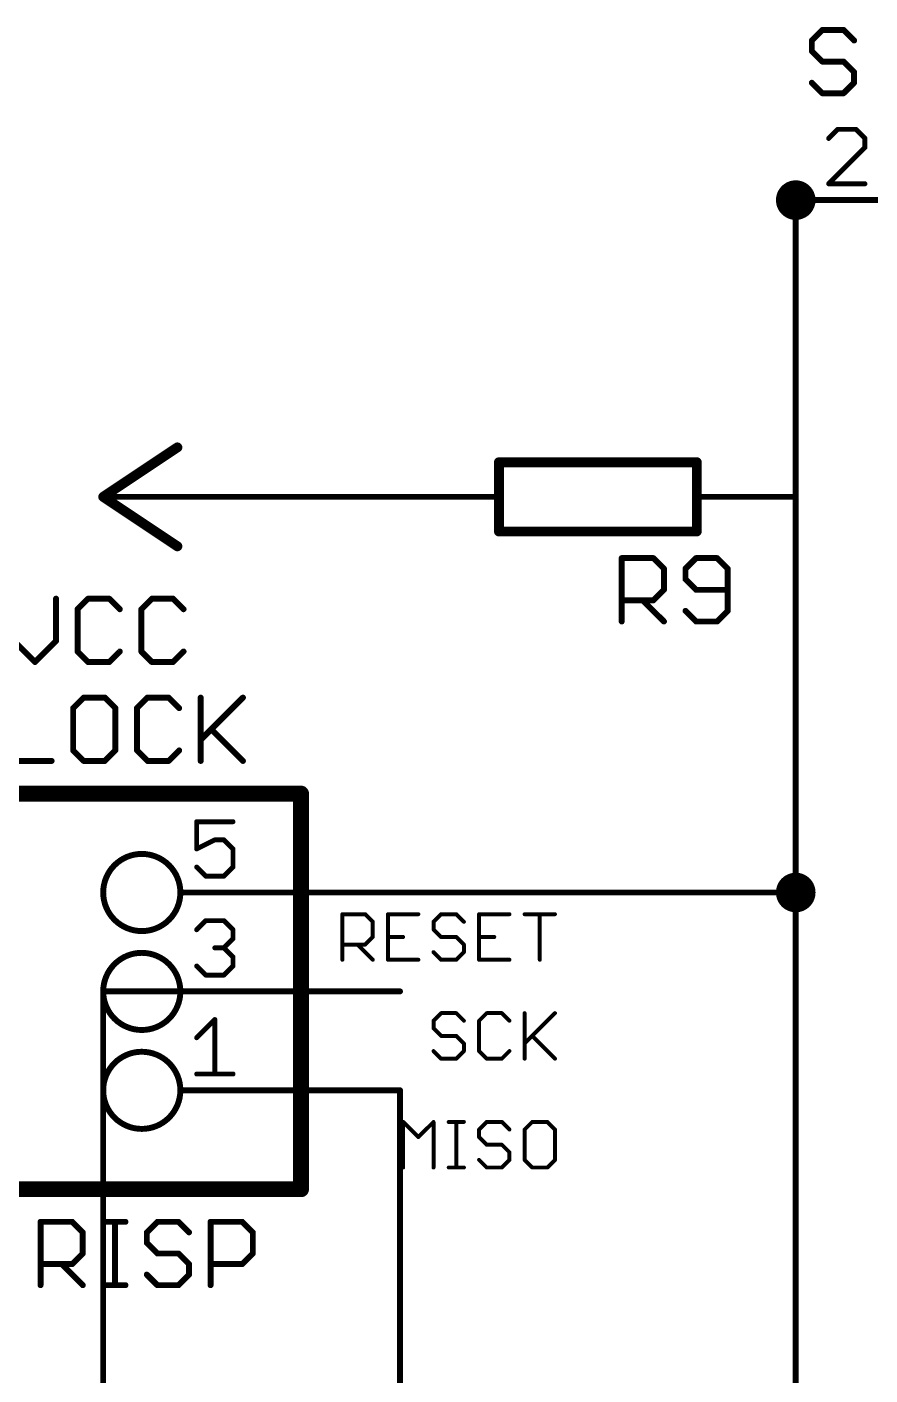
# Model space of a CAD drawing. Extents: x -12 to 175, y 0 to 78.
# Drawn here: x 15.82 to 37.47, y 43.49 to 78.11 of the extents above; entities that cross this region are included whole.
import ezdxf

# ---------------------------------------------------------------- set-up
doc = ezdxf.new("R2010")
doc.units = 0
for name, color, linetype in [('91', 82, 'CONTINUOUS'), ('94', 22, 'CONTINUOUS'), ('95', 253, 'CONTINUOUS'), ('96', 253, 'CONTINUOUS')]:
    doc.layers.add(name, color=color, linetype=linetype)

msp = doc.modelspace()

# ---------------------------------------------------------------- linework, layer by layer
at = {"layer": '91'}
for points, const_width in [([(35.56, 73.406, 1), (35.56, 73.914, 1), (35.56, 73.406)], 0.508), ([(35.5981, 73.66, 1), (35.5219, 73.66)], 0.0762), ([(35.5981, 73.66, 1), (35.5219, 73.66)], 0.0762), ([(20.32, 66.0781, 1), (20.32, 66.0019)], 0.0762), ([(25.4, 66.0019, 1), (25.4, 66.0781)], 0.0762), ([(35.5219, 66.04, 1), (35.5981, 66.04)], 0.0762), ([(35.56, 55.626, 1), (35.56, 56.134, 1), (35.56, 55.626)], 0.508), ([(25.4, 55.9181, 1), (25.4, 55.8419)], 0.0762), ([(35.5981, 55.88, 1), (35.5219, 55.88)], 0.0762), ([(35.5219, 55.88, 1), (35.5981, 55.88)], 0.0762), ([(35.56, 55.8419, 1), (35.56, 55.9181)], 0.0762), ([(17.78, 53.3781, 1), (17.78, 53.3019)], 0.0762), ([(17.8181, 53.34, 1), (17.7419, 53.34)], 0.0762), ([(25.4, 53.3019, 1), (25.4, 53.3781)], 0.0762), ([(25.4381, 50.8, 1), (25.3619, 50.8)], 0.0762)]:
    msp.add_lwpolyline(points, format="xyb", dxfattribs=dict(at, const_width=const_width))
at = {"layer": '91', "const_width": 0.1524}
for points in [[(35.56, 55.88), (35.56, 73.66)], [(35.56, 73.66), (35.56, 66.04)], [(25.4, 66.04), (20.32, 66.04)], [(25.4, 55.88), (35.56, 55.88)], [(35.56, 55.88), (35.56, 40.64)], [(25.4, 53.34), (17.78, 53.34)], [(17.78, 53.34), (17.78, 33.02)], [(25.4, 50.8), (25.4, 30.48)]]:
    msp.add_lwpolyline(points, dxfattribs=at)
at = {"layer": '94'}
for points, const_width in [([(35.56, 73.66), (38.1, 73.66)], 0.1524), ([(19.685, 67.31), (17.78, 66.04)], 0.254), ([(33.02, 66.929), (27.94, 66.929)], 0.254), ([(27.94, 66.929), (27.94, 65.151)], 0.254), ([(33.02, 66.929), (33.02, 65.151)], 0.254), ([(17.78, 66.04), (19.685, 64.77)], 0.254), ([(20.32, 66.04), (17.78, 66.04)], 0.1524), ([(25.4, 66.04), (27.94, 66.04)], 0.1524), ([(35.56, 66.04), (33.02, 66.04)], 0.1524), ([(27.94, 65.151), (33.02, 65.151)], 0.254), ([(22.86, 58.42), (10.16, 58.42)], 0.4064), ([(22.86, 48.26), (22.86, 58.42)], 0.4064), ([(25.4, 55.88), (19.7612, 55.88)], 0.1524), ([(23.9218, 54.1528), (23.9218, 55.3222)], 0.1016), ([(23.9218, 55.3222), (24.5065, 55.3222)], 0.1016), ([(24.5065, 55.3222), (24.7014, 55.1273)], 0.1016), ([(24.7014, 55.1273), (24.7014, 54.7375)], 0.1016), ([(25.8708, 55.3222), (25.0912, 55.3222)], 0.1016), ([(25.0912, 55.3222), (25.0912, 54.1528)], 0.1016), ([(26.4555, 55.3222), (26.2606, 55.1273)], 0.1016), ([(26.2606, 55.1273), (26.2606, 54.9324)], 0.1016), ([(26.8453, 55.3222), (26.4555, 55.3222)], 0.1016), ([(27.0402, 55.1273), (26.8453, 55.3222)], 0.1016), ([(28.2096, 55.3222), (27.43, 55.3222)], 0.1016), ([(27.43, 55.3222), (27.43, 54.1528)], 0.1016), ([(28.5994, 55.3222), (29.379, 55.3222)], 0.1016), ([(28.9892, 54.1528), (28.9892, 55.3222)], 0.1016), ([(24.7014, 54.7375), (24.5065, 54.5426)], 0.1016), ([(25.0912, 54.7375), (25.481, 54.7375)], 0.1016), ([(26.2606, 54.9324), (26.4555, 54.7375)], 0.1016), ([(26.4555, 54.7375), (26.8453, 54.7375)], 0.1016), ([(26.8453, 54.7375), (27.0402, 54.5426)], 0.1016), ([(27.43, 54.7375), (27.8198, 54.7375)], 0.1016), ([(24.5065, 54.5426), (23.9218, 54.5426)], 0.1016), ([(24.3116, 54.5426), (24.7014, 54.1528)], 0.1016), ([(26.4555, 54.1528), (26.2606, 54.3477)], 0.1016), ([(27.0402, 54.3477), (26.8453, 54.1528)], 0.1016), ([(27.0402, 54.5426), (27.0402, 54.3477)], 0.1016), ([(25.0912, 54.1528), (25.8708, 54.1528)], 0.1016), ([(26.8453, 54.1528), (26.4555, 54.1528)], 0.1016), ([(27.43, 54.1528), (28.2096, 54.1528)], 0.1016), ([(25.4, 53.34), (19.7612, 53.34)], 0.1524), ([(26.4555, 52.7822), (26.2606, 52.5873)], 0.1016), ([(26.2606, 52.5873), (26.2606, 52.3924)], 0.1016), ([(26.8453, 52.7822), (26.4555, 52.7822)], 0.1016), ([(27.0402, 52.5873), (26.8453, 52.7822)], 0.1016), ([(27.6249, 52.7822), (27.43, 52.5873)], 0.1016), ([(27.43, 52.5873), (27.43, 51.8077)], 0.1016), ([(28.0147, 52.7822), (27.6249, 52.7822)], 0.1016), ([(28.2096, 52.5873), (28.0147, 52.7822)], 0.1016), ([(28.5994, 52.7822), (28.5994, 51.6128)], 0.1016), ([(28.5994, 52.0026), (29.379, 52.7822)], 0.1016), ([(26.2606, 52.3924), (26.4555, 52.1975)], 0.1016), ([(26.4555, 52.1975), (26.8453, 52.1975)], 0.1016), ([(26.8453, 52.1975), (27.0402, 52.0026)], 0.1016), ([(27.0402, 52.0026), (27.0402, 51.8077)], 0.1016), ([(28.7943, 52.1975), (29.379, 51.6128)], 0.1016), ([(26.4555, 51.6128), (26.2606, 51.8077)], 0.1016), ([(26.8453, 51.6128), (26.4555, 51.6128)], 0.1016), ([(27.0402, 51.8077), (26.8453, 51.6128)], 0.1016), ([(27.43, 51.8077), (27.6249, 51.6128)], 0.1016), ([(27.6249, 51.6128), (28.0147, 51.6128)], 0.1016), ([(28.0147, 51.6128), (28.2096, 51.8077)], 0.1016), ([(25.4, 50.8), (19.7612, 50.8)], 0.1524), ([(25.481, 48.8188), (25.481, 49.9882)], 0.1016), ([(25.481, 49.9882), (25.8708, 49.5984)], 0.1016), ([(25.8708, 49.5984), (26.2606, 49.9882)], 0.1016), ([(26.2606, 49.9882), (26.2606, 48.8188)], 0.1016), ([(26.6504, 49.9882), (27.0402, 49.9882)], 0.1016), ([(26.8453, 48.8188), (26.8453, 49.9882)], 0.1016), ([(27.6249, 49.9882), (27.43, 49.7933)], 0.1016), ([(28.0147, 49.9882), (27.6249, 49.9882)], 0.1016), ([(28.2096, 49.7933), (28.0147, 49.9882)], 0.1016), ([(28.7943, 49.9882), (28.5994, 49.7933)], 0.1016), ([(29.1841, 49.9882), (28.7943, 49.9882)], 0.1016), ([(29.379, 49.7933), (29.1841, 49.9882)], 0.1016), ([(27.43, 49.7933), (27.43, 49.5984)], 0.1016), ([(27.43, 49.5984), (27.6249, 49.4035)], 0.1016), ([(28.5994, 49.7933), (28.5994, 49.0137)], 0.1016), ([(29.379, 49.0137), (29.379, 49.7933)], 0.1016), ([(27.6249, 49.4035), (28.0147, 49.4035)], 0.1016), ([(28.0147, 49.4035), (28.2096, 49.2086)], 0.1016), ([(28.2096, 49.2086), (28.2096, 49.0137)], 0.1016), ([(26.6504, 48.8188), (27.0402, 48.8188)], 0.1016), ([(27.6249, 48.8188), (27.43, 49.0137)], 0.1016), ([(28.0147, 48.8188), (27.6249, 48.8188)], 0.1016), ([(28.2096, 49.0137), (28.0147, 48.8188)], 0.1016), ([(28.5994, 49.0137), (28.7943, 48.8188)], 0.1016), ([(28.7943, 48.8188), (29.1841, 48.8188)], 0.1016), ([(29.1841, 48.8188), (29.379, 49.0137)], 0.1016), ([(10.16, 48.26), (22.86, 48.26)], 0.4064)]:
    msp.add_lwpolyline(points, dxfattribs=dict(at, const_width=const_width))
for points, const_width in [([(35.56, 73.6981, 1), (35.56, 73.6219)], 0.0762), ([(19.7202, 67.2572, 1), (19.6498, 67.3628)], 0.127), ([(27.94, 66.9925, 1), (27.94, 66.8655)], 0.127), ([(28.0035, 66.929, 1), (27.8765, 66.929)], 0.127), ([(33.0835, 66.929, 1), (32.9565, 66.929)], 0.127), ([(33.02, 66.8655, 1), (33.02, 66.9925)], 0.127), ([(17.8152, 66.0928, 1), (17.7448, 65.9872)], 0.127), ([(17.7448, 66.0928, 1), (17.8152, 65.9872)], 0.127), ([(17.78, 66.0781, 1), (17.78, 66.0019)], 0.0762), ([(20.32, 66.0019, 1), (20.32, 66.0781)], 0.0762), ([(25.4, 66.0781, 1), (25.4, 66.0019)], 0.0762), ([(27.94, 66.0019, 1), (27.94, 66.0781)], 0.0762), ([(33.02, 66.0781, 1), (33.02, 66.0019)], 0.0762), ([(35.56, 66.0019, 1), (35.56, 66.0781)], 0.0762), ([(27.94, 65.2145, 1), (27.94, 65.0875)], 0.127), ([(27.8765, 65.151, 1), (28.0035, 65.151)], 0.127), ([(32.9565, 65.151, 1), (33.0835, 65.151)], 0.127), ([(33.02, 65.0875, 1), (33.02, 65.2145)], 0.127), ([(19.6498, 64.7172, 1), (19.7202, 64.8228)], 0.127), ([(22.9616, 58.42, 1), (22.7584, 58.42)], 0.2032), ([(22.86, 58.3184, 1), (22.86, 58.5216)], 0.2032), ([(18.7706, 54.8894, 1), (18.7706, 56.8706, 1), (18.7706, 54.8894)], 0.1524), ([(19.7612, 55.9181, 1), (19.7612, 55.8419)], 0.0762), ([(25.4, 55.8419, 1), (25.4, 55.9181)], 0.0762), ([(23.9472, 55.3222, 1), (23.8964, 55.3222)], 0.0508), ([(23.9218, 55.3476, 1), (23.9218, 55.2968)], 0.0508), ([(24.5245, 55.3402, 1), (24.4885, 55.3042)], 0.0508), ([(24.5065, 55.2968, 1), (24.5065, 55.3476)], 0.0508), ([(24.7268, 55.1273, 1), (24.676, 55.1273)], 0.0508), ([(24.6834, 55.1093, 1), (24.7194, 55.1453)], 0.0508), ([(25.0912, 55.3476, 1), (25.0912, 55.2968)], 0.0508), ([(25.1166, 55.3222, 1), (25.0658, 55.3222)], 0.0508), ([(25.8708, 55.2968, 1), (25.8708, 55.3476)], 0.0508), ([(26.2426, 55.1453, 1), (26.2786, 55.1093)], 0.0508), ([(26.286, 55.1273, 1), (26.2352, 55.1273)], 0.0508), ([(26.4555, 55.3476, 1), (26.4555, 55.2968)], 0.0508), ([(26.4735, 55.3042, 1), (26.4375, 55.3402)], 0.0508), ([(26.8633, 55.3402, 1), (26.8273, 55.3042)], 0.0508), ([(26.8453, 55.2968, 1), (26.8453, 55.3476)], 0.0508), ([(27.0222, 55.1093, 1), (27.0582, 55.1453)], 0.0508), ([(27.43, 55.3476, 1), (27.43, 55.2968)], 0.0508), ([(27.4554, 55.3222, 1), (27.4046, 55.3222)], 0.0508), ([(28.2096, 55.2968, 1), (28.2096, 55.3476)], 0.0508), ([(28.5994, 55.3476, 1), (28.5994, 55.2968)], 0.0508), ([(29.0146, 55.3222, 1), (28.9638, 55.3222)], 0.0508), ([(29.379, 55.2968, 1), (29.379, 55.3476)], 0.0508), ([(24.676, 54.7375, 1), (24.7268, 54.7375)], 0.0508), ([(24.7194, 54.7195, 1), (24.6834, 54.7555)], 0.0508), ([(25.0912, 54.7629, 1), (25.0912, 54.7121)], 0.0508), ([(25.481, 54.7121, 1), (25.481, 54.7629)], 0.0508), ([(26.2786, 54.9504, 1), (26.2426, 54.9144)], 0.0508), ([(26.2352, 54.9324, 1), (26.286, 54.9324)], 0.0508), ([(26.4555, 54.7629, 1), (26.4555, 54.7121)], 0.0508), ([(26.4375, 54.7195, 1), (26.4735, 54.7555)], 0.0508), ([(26.8633, 54.7555, 1), (26.8273, 54.7195)], 0.0508), ([(26.8453, 54.7121, 1), (26.8453, 54.7629)], 0.0508), ([(27.43, 54.7629, 1), (27.43, 54.7121)], 0.0508), ([(27.8198, 54.7121, 1), (27.8198, 54.7629)], 0.0508), ([(18.7706, 52.3494, 1), (18.7706, 54.3306, 1), (18.7706, 52.3494)], 0.1524), ([(23.9218, 54.568, 1), (23.9218, 54.5172)], 0.0508), ([(24.3296, 54.5606, 1), (24.2936, 54.5246)], 0.0508), ([(24.4885, 54.5606, 1), (24.5245, 54.5246)], 0.0508), ([(24.5065, 54.5172, 1), (24.5065, 54.568)], 0.0508), ([(26.2786, 54.3657, 1), (26.2426, 54.3297)], 0.0508), ([(27.0656, 54.5426, 1), (27.0148, 54.5426)], 0.0508), ([(27.0148, 54.3477, 1), (27.0656, 54.3477)], 0.0508), ([(27.0222, 54.5246, 1), (27.0582, 54.5606)], 0.0508), ([(27.0582, 54.3297, 1), (27.0222, 54.3657)], 0.0508), ([(23.8964, 54.1528, 1), (23.9472, 54.1528)], 0.0508), ([(24.6834, 54.1348, 1), (24.7194, 54.1708)], 0.0508), ([(25.0912, 54.1782, 1), (25.0912, 54.1274)], 0.0508), ([(25.0658, 54.1528, 1), (25.1166, 54.1528)], 0.0508), ([(25.8708, 54.1274, 1), (25.8708, 54.1782)], 0.0508), ([(26.4555, 54.1782, 1), (26.4555, 54.1274)], 0.0508), ([(26.4375, 54.1348, 1), (26.4735, 54.1708)], 0.0508), ([(26.8273, 54.1708, 1), (26.8633, 54.1348)], 0.0508), ([(26.8453, 54.1274, 1), (26.8453, 54.1782)], 0.0508), ([(27.43, 54.1782, 1), (27.43, 54.1274)], 0.0508), ([(27.4046, 54.1528, 1), (27.4554, 54.1528)], 0.0508), ([(28.2096, 54.1274, 1), (28.2096, 54.1782)], 0.0508), ([(28.9638, 54.1528, 1), (29.0146, 54.1528)], 0.0508), ([(19.7612, 53.3781, 1), (19.7612, 53.3019)], 0.0762), ([(25.4, 53.3019, 1), (25.4, 53.3781)], 0.0762), ([(26.2426, 52.6053, 1), (26.2786, 52.5693)], 0.0508), ([(26.286, 52.5873, 1), (26.2352, 52.5873)], 0.0508), ([(26.4555, 52.8076, 1), (26.4555, 52.7568)], 0.0508), ([(26.4735, 52.7642, 1), (26.4375, 52.8002)], 0.0508), ([(26.8633, 52.8002, 1), (26.8273, 52.7642)], 0.0508), ([(26.8453, 52.7568, 1), (26.8453, 52.8076)], 0.0508), ([(27.0222, 52.5693, 1), (27.0582, 52.6053)], 0.0508), ([(27.412, 52.6053, 1), (27.448, 52.5693)], 0.0508), ([(27.4554, 52.5873, 1), (27.4046, 52.5873)], 0.0508), ([(27.6249, 52.8076, 1), (27.6249, 52.7568)], 0.0508), ([(27.6429, 52.7642, 1), (27.6069, 52.8002)], 0.0508), ([(28.0327, 52.8002, 1), (27.9967, 52.7642)], 0.0508), ([(28.0147, 52.7568, 1), (28.0147, 52.8076)], 0.0508), ([(28.1916, 52.5693, 1), (28.2276, 52.6053)], 0.0508), ([(28.6248, 52.7822, 1), (28.574, 52.7822)], 0.0508), ([(29.397, 52.7642, 1), (29.361, 52.8002)], 0.0508), ([(26.2786, 52.4104, 1), (26.2426, 52.3744)], 0.0508), ([(26.2352, 52.3924, 1), (26.286, 52.3924)], 0.0508), ([(26.4555, 52.2229, 1), (26.4555, 52.1721)], 0.0508), ([(26.4375, 52.1795, 1), (26.4735, 52.2155)], 0.0508), ([(26.8633, 52.2155, 1), (26.8273, 52.1795)], 0.0508), ([(26.8453, 52.1721, 1), (26.8453, 52.2229)], 0.0508), ([(27.0656, 52.0026, 1), (27.0148, 52.0026)], 0.0508), ([(27.0222, 51.9846, 1), (27.0582, 52.0206)], 0.0508), ([(28.5814, 52.0206, 1), (28.6174, 51.9846)], 0.0508), ([(28.8123, 52.2155, 1), (28.7763, 52.1795)], 0.0508), ([(18.7706, 49.8094, 1), (18.7706, 51.7906, 1), (18.7706, 49.8094)], 0.1524), ([(26.2786, 51.8257, 1), (26.2426, 51.7897)], 0.0508), ([(26.4555, 51.6382, 1), (26.4555, 51.5874)], 0.0508), ([(26.4375, 51.5948, 1), (26.4735, 51.6308)], 0.0508), ([(26.8273, 51.6308, 1), (26.8633, 51.5948)], 0.0508), ([(26.8453, 51.5874, 1), (26.8453, 51.6382)], 0.0508), ([(27.0148, 51.8077, 1), (27.0656, 51.8077)], 0.0508), ([(27.0582, 51.7897, 1), (27.0222, 51.8257)], 0.0508), ([(27.448, 51.8257, 1), (27.412, 51.7897)], 0.0508), ([(27.4046, 51.8077, 1), (27.4554, 51.8077)], 0.0508), ([(27.6249, 51.6382, 1), (27.6249, 51.5874)], 0.0508), ([(27.6069, 51.5948, 1), (27.6429, 51.6308)], 0.0508), ([(27.9967, 51.6308, 1), (28.0327, 51.5948)], 0.0508), ([(28.0147, 51.5874, 1), (28.0147, 51.6382)], 0.0508), ([(28.2276, 51.7897, 1), (28.1916, 51.8257)], 0.0508), ([(28.574, 51.6128, 1), (28.6248, 51.6128)], 0.0508), ([(29.361, 51.5948, 1), (29.397, 51.6308)], 0.0508), ([(19.7612, 50.8381, 1), (19.7612, 50.7619)], 0.0762), ([(25.4, 50.7619, 1), (25.4, 50.8381)], 0.0762), ([(25.499, 50.0062, 1), (25.463, 49.9702)], 0.0508), ([(25.5064, 49.9882, 1), (25.4556, 49.9882)], 0.0508), ([(26.286, 49.9882, 1), (26.2352, 49.9882)], 0.0508), ([(26.2786, 49.9702, 1), (26.2426, 50.0062)], 0.0508), ([(26.6504, 50.0136, 1), (26.6504, 49.9628)], 0.0508), ([(26.8707, 49.9882, 1), (26.8199, 49.9882)], 0.0508), ([(27.0402, 49.9628, 1), (27.0402, 50.0136)], 0.0508), ([(27.6249, 50.0136, 1), (27.6249, 49.9628)], 0.0508), ([(27.6429, 49.9702, 1), (27.6069, 50.0062)], 0.0508), ([(28.0327, 50.0062, 1), (27.9967, 49.9702)], 0.0508), ([(28.0147, 49.9628, 1), (28.0147, 50.0136)], 0.0508), ([(28.7943, 50.0136, 1), (28.7943, 49.9628)], 0.0508), ([(28.8123, 49.9702, 1), (28.7763, 50.0062)], 0.0508), ([(29.2021, 50.0062, 1), (29.1661, 49.9702)], 0.0508), ([(29.1841, 49.9628, 1), (29.1841, 50.0136)], 0.0508), ([(25.8528, 49.6164, 1), (25.8888, 49.5804)], 0.0508), ([(25.8528, 49.5804, 1), (25.8888, 49.6164)], 0.0508), ([(27.412, 49.8113, 1), (27.448, 49.7753)], 0.0508), ([(27.448, 49.6164, 1), (27.412, 49.5804)], 0.0508), ([(27.4554, 49.7933, 1), (27.4046, 49.7933)], 0.0508), ([(27.4046, 49.5984, 1), (27.4554, 49.5984)], 0.0508), ([(28.1916, 49.7753, 1), (28.2276, 49.8113)], 0.0508), ([(28.5814, 49.8113, 1), (28.6174, 49.7753)], 0.0508), ([(28.6248, 49.7933, 1), (28.574, 49.7933)], 0.0508), ([(29.4044, 49.7933, 1), (29.3536, 49.7933)], 0.0508), ([(29.361, 49.7753, 1), (29.397, 49.8113)], 0.0508), ([(27.6249, 49.4289, 1), (27.6249, 49.3781)], 0.0508), ([(27.6069, 49.3855, 1), (27.6429, 49.4215)], 0.0508), ([(28.0327, 49.4215, 1), (27.9967, 49.3855)], 0.0508), ([(28.0147, 49.3781, 1), (28.0147, 49.4289)], 0.0508), ([(28.235, 49.2086, 1), (28.1842, 49.2086)], 0.0508), ([(28.1916, 49.1906, 1), (28.2276, 49.2266)], 0.0508), ([(25.4556, 48.8188, 1), (25.5064, 48.8188)], 0.0508), ([(26.2352, 48.8188, 1), (26.286, 48.8188)], 0.0508), ([(26.6504, 48.8442, 1), (26.6504, 48.7934)], 0.0508), ([(26.8199, 48.8188, 1), (26.8707, 48.8188)], 0.0508), ([(27.0402, 48.7934, 1), (27.0402, 48.8442)], 0.0508), ([(27.448, 49.0317, 1), (27.412, 48.9957)], 0.0508), ([(27.6249, 48.8442, 1), (27.6249, 48.7934)], 0.0508), ([(27.6069, 48.8008, 1), (27.6429, 48.8368)], 0.0508), ([(27.9967, 48.8368, 1), (28.0327, 48.8008)], 0.0508), ([(28.0147, 48.7934, 1), (28.0147, 48.8442)], 0.0508), ([(28.1842, 49.0137, 1), (28.235, 49.0137)], 0.0508), ([(28.2276, 48.9957, 1), (28.1916, 49.0317)], 0.0508), ([(28.6174, 49.0317, 1), (28.5814, 48.9957)], 0.0508), ([(28.574, 49.0137, 1), (28.6248, 49.0137)], 0.0508), ([(28.7943, 48.8442, 1), (28.7943, 48.7934)], 0.0508), ([(28.7763, 48.8008, 1), (28.8123, 48.8368)], 0.0508), ([(29.1661, 48.8368, 1), (29.2021, 48.8008)], 0.0508), ([(29.1841, 48.7934, 1), (29.1841, 48.8442)], 0.0508), ([(29.3536, 49.0137, 1), (29.4044, 49.0137)], 0.0508), ([(29.397, 48.9957, 1), (29.361, 49.0317)], 0.0508), ([(22.7584, 48.26, 1), (22.9616, 48.26)], 0.2032), ([(22.86, 48.1584, 1), (22.86, 48.3616)], 0.2032)]:
    msp.add_lwpolyline(points, format="xyb", dxfattribs=dict(at, const_width=const_width))
at = {"layer": '95'}
for points, const_width in [([(36.6377, 75.4773), (36.4046, 75.2443)], 0.127), ([(37.1037, 75.4773), (36.6377, 75.4773)], 0.127), ([(37.3368, 75.2443), (37.1037, 75.4773)], 0.127), ([(37.3368, 75.0112), (37.3368, 75.2443)], 0.127), ([(36.4046, 74.0791), (37.3368, 75.0112)], 0.127), ([(37.3368, 74.0791), (36.4046, 74.0791)], 0.127), ([(31.0919, 62.8396), (31.0919, 64.4666)], 0.1524), ([(31.0919, 64.4666), (31.9054, 64.4666)], 0.1524), ([(31.9054, 64.4666), (32.1765, 64.1954)], 0.1524), ([(33.0002, 64.4666), (32.729, 64.1954)], 0.1524), ([(33.5425, 64.4666), (33.0002, 64.4666)], 0.1524), ([(33.8137, 64.1954), (33.5425, 64.4666)], 0.1524), ([(32.1765, 64.1954), (32.1765, 63.6531)], 0.1524), ([(32.729, 64.1954), (32.729, 63.9243)], 0.1524), ([(33.8137, 63.1108), (33.8137, 64.1954)], 0.1524), ([(32.1765, 63.6531), (31.9054, 63.3819)], 0.1524), ([(32.729, 63.9243), (33.0002, 63.6531)], 0.1524), ([(33.0002, 63.6531), (33.8137, 63.6531)], 0.1524), ([(31.9054, 63.3819), (31.0919, 63.3819)], 0.1524), ([(31.6342, 63.3819), (32.1765, 62.8396)], 0.1524), ([(32.729, 63.1108), (33.0002, 62.8396)], 0.1524), ([(33.5425, 62.8396), (33.8137, 63.1108)], 0.1524), ([(33.0002, 62.8396), (33.5425, 62.8396)], 0.1524), ([(21.1124, 57.6973), (20.1803, 57.6973)], 0.127), ([(20.1803, 57.6973), (20.1803, 56.9982)], 0.127), ([(20.1803, 56.9982), (20.6464, 57.2312)], 0.127), ([(20.6464, 57.2312), (20.8794, 57.2312)], 0.127), ([(20.8794, 57.2312), (21.1124, 56.9982)], 0.127), ([(21.1124, 56.9982), (21.1124, 56.5321)], 0.127), ([(20.4133, 56.2991), (20.1803, 56.5321)], 0.127), ([(21.1124, 56.5321), (20.8794, 56.2991)], 0.127), ([(20.8794, 56.2991), (20.4133, 56.2991)], 0.127), ([(20.1803, 54.9243), (20.4133, 55.1573)], 0.127), ([(20.4133, 55.1573), (20.8794, 55.1573)], 0.127), ([(20.8794, 55.1573), (21.1124, 54.9243)], 0.127), ([(21.1124, 54.6912), (20.8794, 54.4582)], 0.127), ([(21.1124, 54.9243), (21.1124, 54.6912)], 0.127), ([(20.8794, 54.4582), (20.6464, 54.4582)], 0.127), ([(20.8794, 54.4582), (21.1124, 54.2252)], 0.127), ([(20.4133, 53.7591), (20.1803, 53.9921)], 0.127), ([(21.1124, 53.9921), (20.8794, 53.7591)], 0.127), ([(21.1124, 54.2252), (21.1124, 53.9921)], 0.127), ([(20.8794, 53.7591), (20.4133, 53.7591)], 0.127), ([(20.1803, 52.1512), (20.6464, 52.6173)], 0.127), ([(20.6464, 52.6173), (20.6464, 51.2191)], 0.127), ([(20.1803, 51.2191), (21.1124, 51.2191)], 0.127), ([(16.1713, 45.7962), (16.1713, 47.4232)], 0.1524), ([(16.1713, 47.4232), (16.9848, 47.4232)], 0.1524), ([(16.9848, 47.4232), (17.2559, 47.152)], 0.1524), ([(17.8084, 47.4232), (18.3508, 47.4232)], 0.1524), ([(18.0796, 45.7962), (18.0796, 47.4232)], 0.1524), ([(19.171, 47.4232), (18.8999, 47.152)], 0.1524), ([(19.7134, 47.4232), (19.171, 47.4232)], 0.1524), ([(19.9845, 47.152), (19.7134, 47.4232)], 0.1524), ([(20.537, 45.7962), (20.537, 47.4232)], 0.1524), ([(20.537, 47.4232), (21.3505, 47.4232)], 0.1524), ([(21.3505, 47.4232), (21.6217, 47.152)], 0.1524), ([(17.2559, 47.152), (17.2559, 46.6097)], 0.1524), ([(18.8999, 47.152), (18.8999, 46.8809)], 0.1524), ([(21.6217, 47.152), (21.6217, 46.6097)], 0.1524), ([(18.8999, 46.8809), (19.171, 46.6097)], 0.1524), ([(16.9848, 46.3385), (16.1713, 46.3385)], 0.1524), ([(16.7136, 46.3385), (17.2559, 45.7962)], 0.1524), ([(17.2559, 46.6097), (16.9848, 46.3385)], 0.1524), ([(19.171, 46.6097), (19.7134, 46.6097)], 0.1524), ([(19.7134, 46.6097), (19.9845, 46.3385)], 0.1524), ([(19.9845, 46.3385), (19.9845, 46.0674)], 0.1524), ([(21.3505, 46.3385), (20.537, 46.3385)], 0.1524), ([(21.6217, 46.6097), (21.3505, 46.3385)], 0.1524), ([(19.171, 45.7962), (18.8999, 46.0674)], 0.1524), ([(19.9845, 46.0674), (19.7134, 45.7962)], 0.1524), ([(17.8084, 45.7962), (18.3508, 45.7962)], 0.1524), ([(19.7134, 45.7962), (19.171, 45.7962)], 0.1524)]:
    msp.add_lwpolyline(points, dxfattribs=dict(at, const_width=const_width))
for points, const_width in [([(36.6377, 75.509, 1), (36.6377, 75.4455)], 0.0635), ([(36.6601, 75.4548, 1), (36.6152, 75.4997)], 0.0635), ([(37.1262, 75.4997, 1), (37.0813, 75.4548)], 0.0635), ([(37.1037, 75.4455, 1), (37.1037, 75.509)], 0.0635), ([(36.3822, 75.2667, 1), (36.4271, 75.2218)], 0.0635), ([(37.3685, 75.2443, 1), (37.305, 75.2443)], 0.0635), ([(37.3143, 75.2218, 1), (37.3592, 75.2667)], 0.0635), ([(37.305, 75.0112, 1), (37.3685, 75.0112)], 0.0635), ([(37.3592, 74.9888, 1), (37.3143, 75.0337)], 0.0635), ([(36.4046, 74.1108, 1), (36.4046, 74.0473)], 0.0635), ([(36.3822, 74.1016, 1), (36.4271, 74.0566)], 0.0635), ([(37.3368, 74.0473, 1), (37.3368, 74.1108)], 0.0635), ([(31.13, 64.4666, 1), (31.0538, 64.4666)], 0.0762), ([(31.0919, 64.5047, 1), (31.0919, 64.4285)], 0.0762), ([(31.9323, 64.4935, 1), (31.8784, 64.4396)], 0.0762), ([(31.9054, 64.4285, 1), (31.9054, 64.5047)], 0.0762), ([(33.0002, 64.5047, 1), (33.0002, 64.4285)], 0.0762), ([(33.0271, 64.4396, 1), (32.9733, 64.4935)], 0.0762), ([(33.5695, 64.4935, 1), (33.5156, 64.4396)], 0.0762), ([(33.5425, 64.4285, 1), (33.5425, 64.5047)], 0.0762), ([(32.2146, 64.1954, 1), (32.1384, 64.1954)], 0.0762), ([(32.1496, 64.1685, 1), (32.2035, 64.2224)], 0.0762), ([(32.7671, 64.1954, 1), (32.6909, 64.1954)], 0.0762), ([(32.7021, 64.2224, 1), (32.756, 64.1685)], 0.0762), ([(33.8518, 64.1954, 1), (33.7756, 64.1954)], 0.0762), ([(33.7868, 64.1685, 1), (33.8406, 64.2224)], 0.0762), ([(32.2035, 63.6262, 1), (32.1496, 63.68)], 0.0762), ([(32.756, 63.9512, 1), (32.7021, 63.8973)], 0.0762), ([(32.6909, 63.9243, 1), (32.7671, 63.9243)], 0.0762), ([(33.0002, 63.6912, 1), (33.0002, 63.615)], 0.0762), ([(32.9733, 63.6262, 1), (33.0271, 63.68)], 0.0762), ([(33.8137, 63.615, 1), (33.8137, 63.6912)], 0.0762), ([(31.0919, 63.42, 1), (31.0919, 63.3438)], 0.0762), ([(31.6612, 63.4089, 1), (31.6073, 63.355)], 0.0762), ([(31.8784, 63.4089, 1), (31.9323, 63.355)], 0.0762), ([(31.9054, 63.3438, 1), (31.9054, 63.42)], 0.0762), ([(32.1384, 63.6531, 1), (32.2146, 63.6531)], 0.0762), ([(32.756, 63.1377, 1), (32.7021, 63.0838)], 0.0762), ([(33.7756, 63.1108, 1), (33.8518, 63.1108)], 0.0762), ([(33.8406, 63.0838, 1), (33.7868, 63.1377)], 0.0762), ([(31.0538, 62.8396, 1), (31.13, 62.8396)], 0.0762), ([(32.1496, 62.8127, 1), (32.2035, 62.8665)], 0.0762), ([(33.0002, 62.8777, 1), (33.0002, 62.8015)], 0.0762), ([(32.9733, 62.8127, 1), (33.0271, 62.8665)], 0.0762), ([(33.5156, 62.8665, 1), (33.5695, 62.8127)], 0.0762), ([(33.5425, 62.8015, 1), (33.5425, 62.8777)], 0.0762), ([(20.1803, 57.729, 1), (20.1803, 57.6655)], 0.0635), ([(20.2121, 57.6973, 1), (20.1486, 57.6973)], 0.0635), ([(21.1124, 57.6655, 1), (21.1124, 57.729)], 0.0635), ([(20.6464, 57.263, 1), (20.6464, 57.1995)], 0.0635), ([(20.6606, 57.2028, 1), (20.6322, 57.2596)], 0.0635), ([(20.9018, 57.2537, 1), (20.8569, 57.2088)], 0.0635), ([(20.8794, 57.1995, 1), (20.8794, 57.263)], 0.0635), ([(20.1661, 57.0266, 1), (20.1945, 56.9698)], 0.0635), ([(20.1486, 56.9982, 1), (20.2121, 56.9982)], 0.0635), ([(21.1442, 56.9982, 1), (21.0807, 56.9982)], 0.0635), ([(21.09, 56.9757, 1), (21.1349, 57.0206)], 0.0635), ([(20.2028, 56.5546, 1), (20.1578, 56.5097)], 0.0635), ([(21.0807, 56.5321, 1), (21.1442, 56.5321)], 0.0635), ([(21.1349, 56.5097, 1), (21.09, 56.5546)], 0.0635), ([(20.4133, 56.3309, 1), (20.4133, 56.2674)], 0.0635), ([(20.3909, 56.2766, 1), (20.4358, 56.3216)], 0.0635), ([(20.8569, 56.3216, 1), (20.9018, 56.2766)], 0.0635), ([(20.8794, 56.2674, 1), (20.8794, 56.3309)], 0.0635), ([(20.4133, 55.189, 1), (20.4133, 55.1255)], 0.0635), ([(20.4358, 55.1348, 1), (20.3909, 55.1797)], 0.0635), ([(20.9018, 55.1797, 1), (20.8569, 55.1348)], 0.0635), ([(20.8794, 55.1255, 1), (20.8794, 55.189)], 0.0635), ([(20.1578, 54.9467, 1), (20.2028, 54.9018)], 0.0635), ([(21.1442, 54.9243, 1), (21.0807, 54.9243)], 0.0635), ([(21.0807, 54.6912, 1), (21.1442, 54.6912)], 0.0635), ([(21.09, 54.9018, 1), (21.1349, 54.9467)], 0.0635), ([(21.1349, 54.6688, 1), (21.09, 54.7137)], 0.0635), ([(20.6464, 54.4899, 1), (20.6464, 54.4264)], 0.0635), ([(20.9018, 54.4806, 1), (20.8569, 54.4357)], 0.0635), ([(20.8569, 54.4806, 1), (20.9018, 54.4357)], 0.0635), ([(20.8794, 54.4264, 1), (20.8794, 54.4899)], 0.0635), ([(20.2028, 54.0146, 1), (20.1578, 53.9697)], 0.0635), ([(21.1442, 54.2252, 1), (21.0807, 54.2252)], 0.0635), ([(21.0807, 53.9921, 1), (21.1442, 53.9921)], 0.0635), ([(21.09, 54.2027, 1), (21.1349, 54.2476)], 0.0635), ([(21.1349, 53.9697, 1), (21.09, 54.0146)], 0.0635), ([(20.4133, 53.7909, 1), (20.4133, 53.7274)], 0.0635), ([(20.3909, 53.7366, 1), (20.4358, 53.7816)], 0.0635), ([(20.8569, 53.7816, 1), (20.9018, 53.7366)], 0.0635), ([(20.8794, 53.7274, 1), (20.8794, 53.7909)], 0.0635), ([(20.6781, 52.6173, 1), (20.6146, 52.6173)], 0.0635), ([(20.6688, 52.5948, 1), (20.6239, 52.6397)], 0.0635), ([(20.1578, 52.1737, 1), (20.2028, 52.1288)], 0.0635), ([(20.1803, 51.2509, 1), (20.1803, 51.1874)], 0.0635), ([(20.6146, 51.2191, 1), (20.6781, 51.2191)], 0.0635), ([(21.1124, 51.1874, 1), (21.1124, 51.2509)], 0.0635), ([(16.2094, 47.4232, 1), (16.1332, 47.4232)], 0.0762), ([(16.1713, 47.4613, 1), (16.1713, 47.3851)], 0.0762), ([(17.0117, 47.4501, 1), (16.9578, 47.3962)], 0.0762), ([(16.9848, 47.3851, 1), (16.9848, 47.4613)], 0.0762), ([(17.8084, 47.4613, 1), (17.8084, 47.3851)], 0.0762), ([(18.1177, 47.4232, 1), (18.0415, 47.4232)], 0.0762), ([(18.3508, 47.3851, 1), (18.3508, 47.4613)], 0.0762), ([(19.171, 47.4613, 1), (19.171, 47.3851)], 0.0762), ([(19.198, 47.3962, 1), (19.1441, 47.4501)], 0.0762), ([(19.7403, 47.4501, 1), (19.6864, 47.3962)], 0.0762), ([(19.7134, 47.3851, 1), (19.7134, 47.4613)], 0.0762), ([(20.5751, 47.4232, 1), (20.4989, 47.4232)], 0.0762), ([(20.537, 47.4613, 1), (20.537, 47.3851)], 0.0762), ([(21.3775, 47.4501, 1), (21.3236, 47.3962)], 0.0762), ([(21.3505, 47.3851, 1), (21.3505, 47.4613)], 0.0762), ([(17.294, 47.152, 1), (17.2178, 47.152)], 0.0762), ([(17.229, 47.1251, 1), (17.2829, 47.179)], 0.0762), ([(18.8729, 47.179, 1), (18.9268, 47.1251)], 0.0762), ([(18.938, 47.152, 1), (18.8618, 47.152)], 0.0762), ([(19.9576, 47.1251, 1), (20.0115, 47.179)], 0.0762), ([(21.6598, 47.152, 1), (21.5836, 47.152)], 0.0762), ([(21.5947, 47.1251, 1), (21.6486, 47.179)], 0.0762), ([(18.9268, 46.9078, 1), (18.8729, 46.8539)], 0.0762), ([(18.8618, 46.8809, 1), (18.938, 46.8809)], 0.0762), ([(16.1713, 46.3766, 1), (16.1713, 46.3004)], 0.0762), ([(16.7405, 46.3655, 1), (16.6867, 46.3116)], 0.0762), ([(16.9578, 46.3655, 1), (17.0117, 46.3116)], 0.0762), ([(16.9848, 46.3004, 1), (16.9848, 46.3766)], 0.0762), ([(17.2178, 46.6097, 1), (17.294, 46.6097)], 0.0762), ([(17.2829, 46.5828, 1), (17.229, 46.6366)], 0.0762), ([(19.171, 46.6478, 1), (19.171, 46.5716)], 0.0762), ([(19.1441, 46.5828, 1), (19.198, 46.6366)], 0.0762), ([(19.7403, 46.6366, 1), (19.6864, 46.5828)], 0.0762), ([(19.7134, 46.5716, 1), (19.7134, 46.6478)], 0.0762), ([(20.0226, 46.3385, 1), (19.9464, 46.3385)], 0.0762), ([(19.9576, 46.3116, 1), (20.0115, 46.3655)], 0.0762), ([(20.537, 46.3766, 1), (20.537, 46.3004)], 0.0762), ([(21.3236, 46.3655, 1), (21.3775, 46.3116)], 0.0762), ([(21.3505, 46.3004, 1), (21.3505, 46.3766)], 0.0762), ([(21.5836, 46.6097, 1), (21.6598, 46.6097)], 0.0762), ([(21.6486, 46.5828, 1), (21.5947, 46.6366)], 0.0762), ([(18.9268, 46.0943, 1), (18.8729, 46.0404)], 0.0762), ([(19.9464, 46.0674, 1), (20.0226, 46.0674)], 0.0762), ([(20.0115, 46.0404, 1), (19.9576, 46.0943)], 0.0762), ([(16.1332, 45.7962, 1), (16.2094, 45.7962)], 0.0762), ([(17.229, 45.7693, 1), (17.2829, 45.8231)], 0.0762), ([(17.8084, 45.8343, 1), (17.8084, 45.7581)], 0.0762), ([(18.0415, 45.7962, 1), (18.1177, 45.7962)], 0.0762), ([(18.3508, 45.7581, 1), (18.3508, 45.8343)], 0.0762), ([(19.171, 45.8343, 1), (19.171, 45.7581)], 0.0762), ([(19.1441, 45.7693, 1), (19.198, 45.8231)], 0.0762), ([(19.6864, 45.8231, 1), (19.7403, 45.7693)], 0.0762), ([(19.7134, 45.7581, 1), (19.7134, 45.8343)], 0.0762), ([(20.4989, 45.7962, 1), (20.5751, 45.7962)], 0.0762)]:
    msp.add_lwpolyline(points, format="xyb", dxfattribs=dict(at, const_width=const_width))
at = {"layer": '96', "const_width": 0.1524}
for points in [[(36.2444, 78.0302), (35.9732, 77.759)], [(36.7867, 78.0302), (36.2444, 78.0302)], [(37.0579, 77.759), (36.7867, 78.0302)], [(35.9732, 77.759), (35.9732, 77.4879)], [(35.9732, 77.4879), (36.2444, 77.2167)], [(36.2444, 77.2167), (36.7867, 77.2167)], [(36.7867, 77.2167), (37.0579, 76.9455)], [(37.0579, 76.9455), (37.0579, 76.6744)], [(36.2444, 76.4032), (35.9732, 76.6744)], [(37.0579, 76.6744), (36.7867, 76.4032)], [(36.7867, 76.4032), (36.2444, 76.4032)], [(16.5694, 62.3405), (16.5694, 63.4252)], [(17.393, 63.4252), (17.1219, 63.154)], [(17.9354, 63.4252), (17.393, 63.4252)], [(18.2065, 63.154), (17.9354, 63.4252)], [(19.0302, 63.4252), (18.759, 63.154)], [(19.5725, 63.4252), (19.0302, 63.4252)], [(19.8437, 63.154), (19.5725, 63.4252)], [(17.1219, 63.154), (17.1219, 62.0694)], [(18.759, 63.154), (18.759, 62.0694)], [(15.4847, 62.3405), (16.0271, 61.7982)], [(16.0271, 61.7982), (16.5694, 62.3405)], [(17.1219, 62.0694), (17.393, 61.7982)], [(17.9354, 61.7982), (18.2065, 62.0694)], [(18.759, 62.0694), (19.0302, 61.7982)], [(19.5725, 61.7982), (19.8437, 62.0694)], [(17.393, 61.7982), (17.9354, 61.7982)], [(19.0302, 61.7982), (19.5725, 61.7982)], [(17.2798, 60.8852), (17.0087, 60.614)], [(17.8222, 60.8852), (17.2798, 60.8852)], [(18.0933, 60.614), (17.8222, 60.8852)], [(18.917, 60.8852), (18.6458, 60.614)], [(19.4593, 60.8852), (18.917, 60.8852)], [(19.7305, 60.614), (19.4593, 60.8852)], [(20.283, 60.8852), (20.283, 59.2582)], [(20.283, 59.8005), (21.3676, 60.8852)], [(17.0087, 60.614), (17.0087, 59.5294)], [(18.0933, 59.5294), (18.0933, 60.614)], [(18.6458, 60.614), (18.6458, 59.5294)], [(20.5541, 60.0717), (21.3676, 59.2582)], [(17.0087, 59.5294), (17.2798, 59.2582)], [(17.8222, 59.2582), (18.0933, 59.5294)], [(18.6458, 59.5294), (18.917, 59.2582)], [(19.4593, 59.2582), (19.7305, 59.5294)], [(15.3715, 59.2582), (16.4562, 59.2582)], [(17.2798, 59.2582), (17.8222, 59.2582)], [(18.917, 59.2582), (19.4593, 59.2582)]]:
    msp.add_lwpolyline(points, dxfattribs=at)
at = {"layer": '96', "const_width": 0.0762}
for points in [[(36.2444, 78.0683, 1), (36.2444, 77.9921)], [(36.2714, 78.0032, 1), (36.2175, 78.0571)], [(36.8137, 78.0571, 1), (36.7598, 78.0032)], [(36.7867, 77.9921, 1), (36.7867, 78.0683)], [(36.0113, 77.759, 1), (35.9351, 77.759)], [(35.9463, 77.786, 1), (36.0002, 77.7321)], [(36.0002, 77.5148, 1), (35.9463, 77.4609)], [(37.031, 77.7321, 1), (37.0848, 77.786)], [(35.9351, 77.4879, 1), (36.0113, 77.4879)], [(36.2444, 77.2548, 1), (36.2444, 77.1786)], [(36.2175, 77.1898, 1), (36.2714, 77.2436)], [(36.8137, 77.2436, 1), (36.7598, 77.1898)], [(36.7867, 77.1786, 1), (36.7867, 77.2548)], [(37.096, 76.9455, 1), (37.0198, 76.9455)], [(37.031, 76.9186, 1), (37.0848, 76.9725)], [(36.0002, 76.7013, 1), (35.9463, 76.6474)], [(37.0198, 76.6744, 1), (37.096, 76.6744)], [(37.0848, 76.6474, 1), (37.031, 76.7013)], [(36.2444, 76.4413, 1), (36.2444, 76.3651)], [(36.2175, 76.3763, 1), (36.2714, 76.4301)], [(36.7598, 76.4301, 1), (36.8137, 76.3763)], [(36.7867, 76.3651, 1), (36.7867, 76.4413)], [(16.6075, 63.4252, 1), (16.5313, 63.4252)], [(17.393, 63.4633, 1), (17.393, 63.3871)], [(17.42, 63.3982, 1), (17.3661, 63.4521)], [(17.9623, 63.4521, 1), (17.9084, 63.3982)], [(17.9354, 63.3871, 1), (17.9354, 63.4633)], [(19.0302, 63.4633, 1), (19.0302, 63.3871)], [(19.0571, 63.3982, 1), (19.0033, 63.4521)], [(19.5995, 63.4521, 1), (19.5456, 63.3982)], [(19.5725, 63.3871, 1), (19.5725, 63.4633)], [(17.0949, 63.181, 1), (17.1488, 63.1271)], [(17.16, 63.154, 1), (17.0838, 63.154)], [(18.1796, 63.1271, 1), (18.2335, 63.181)], [(18.7971, 63.154, 1), (18.7209, 63.154)], [(18.7321, 63.181, 1), (18.786, 63.1271)], [(19.8168, 63.1271, 1), (19.8706, 63.181)], [(16.5313, 62.3405, 1), (16.6075, 62.3405)], [(16.5963, 62.3136, 1), (16.5424, 62.3675)], [(17.1488, 62.0963, 1), (17.0949, 62.0424)], [(17.0838, 62.0694, 1), (17.16, 62.0694)], [(18.2335, 62.0424, 1), (18.1796, 62.0963)], [(18.786, 62.0963, 1), (18.7321, 62.0424)], [(18.7209, 62.0694, 1), (18.7971, 62.0694)], [(19.8706, 62.0424, 1), (19.8168, 62.0963)], [(16.0001, 61.8251, 1), (16.054, 61.7713)], [(16.0001, 61.7713, 1), (16.054, 61.8251)], [(17.393, 61.8363, 1), (17.393, 61.7601)], [(17.3661, 61.7713, 1), (17.42, 61.8251)], [(17.9084, 61.8251, 1), (17.9623, 61.7713)], [(17.9354, 61.7601, 1), (17.9354, 61.8363)], [(19.0302, 61.8363, 1), (19.0302, 61.7601)], [(19.0033, 61.7713, 1), (19.0571, 61.8251)], [(19.5456, 61.8251, 1), (19.5995, 61.7713)], [(19.5725, 61.7601, 1), (19.5725, 61.8363)], [(17.2798, 60.9233, 1), (17.2798, 60.8471)], [(17.3068, 60.8582, 1), (17.2529, 60.9121)], [(17.8491, 60.9121, 1), (17.7952, 60.8582)], [(17.8222, 60.8471, 1), (17.8222, 60.9233)], [(18.917, 60.9233, 1), (18.917, 60.8471)], [(18.9439, 60.8582, 1), (18.89, 60.9121)], [(19.4863, 60.9121, 1), (19.4324, 60.8582)], [(19.4593, 60.8471, 1), (19.4593, 60.9233)], [(20.3211, 60.8852, 1), (20.2449, 60.8852)], [(21.3946, 60.8582, 1), (21.3407, 60.9121)], [(16.9817, 60.641, 1), (17.0356, 60.5871)], [(17.0468, 60.614, 1), (16.9706, 60.614)], [(18.1314, 60.614, 1), (18.0552, 60.614)], [(18.0664, 60.5871, 1), (18.1203, 60.641)], [(18.6839, 60.614, 1), (18.6077, 60.614)], [(18.6189, 60.641, 1), (18.6728, 60.5871)], [(19.7035, 60.5871, 1), (19.7574, 60.641)], [(20.5811, 60.0986, 1), (20.5272, 60.0448)], [(17.0356, 59.5563, 1), (16.9817, 59.5024)], [(16.9706, 59.5294, 1), (17.0468, 59.5294)], [(18.0552, 59.5294, 1), (18.1314, 59.5294)], [(18.1203, 59.5024, 1), (18.0664, 59.5563)], [(18.6728, 59.5563, 1), (18.6189, 59.5024)], [(18.6077, 59.5294, 1), (18.6839, 59.5294)], [(19.7574, 59.5024, 1), (19.7035, 59.5563)], [(20.256, 59.8275, 1), (20.3099, 59.7736)], [(16.4562, 59.2201, 1), (16.4562, 59.2963)], [(17.2798, 59.2963, 1), (17.2798, 59.2201)], [(17.2529, 59.2313, 1), (17.3068, 59.2851)], [(17.7952, 59.2851, 1), (17.8491, 59.2313)], [(17.8222, 59.2201, 1), (17.8222, 59.2963)], [(18.917, 59.2963, 1), (18.917, 59.2201)], [(18.89, 59.2313, 1), (18.9439, 59.2851)], [(19.4324, 59.2851, 1), (19.4863, 59.2313)], [(19.4593, 59.2201, 1), (19.4593, 59.2963)], [(20.2449, 59.2582, 1), (20.3211, 59.2582)], [(21.3407, 59.2313, 1), (21.3946, 59.2851)]]:
    msp.add_lwpolyline(points, format="xyb", dxfattribs=at)

doc.saveas('drawing.dxf')
